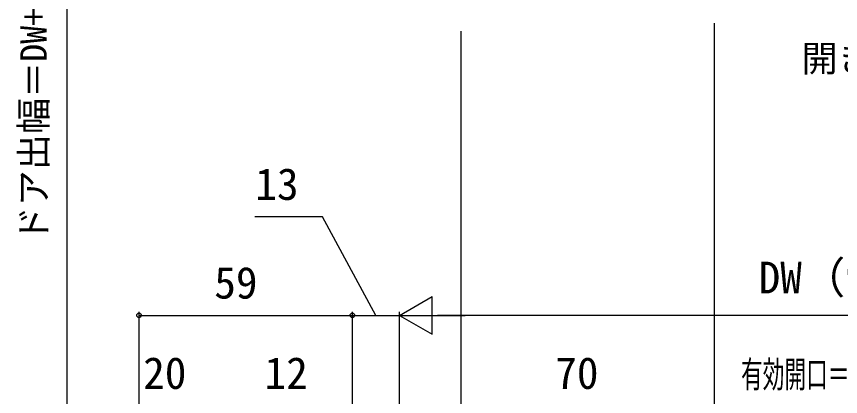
# Model space of a CAD drawing. Units: millimetres, scale not verified. Extents: x -525 to 525, y -783 to 779.
# Drawn here: x -226.9 to 1, y 425 to 530.2 of the extents above; entities that cross this region are included whole.
import ezdxf
from ezdxf.enums import TextEntityAlignment as Align

# ---------------------------------------------------------------- set-up
doc = ezdxf.new("R2010")
doc.units = ezdxf.units.MM
doc.header["$LTSCALE"] = 4
doc.layers.add('0-5_YKK_13', color=4, linetype='Continuous')
doc.layers.add('0-7_YKK_D', color=6, linetype='Continuous')
doc.styles.add('ＭＳ ゴシック', font='')
doc.styles.get('ＭＳ ゴシック').set_extended_font_data('MS Gothic')

msp = doc.modelspace()

# ---------------------------------------------------------------- linework, layer by layer
at = {"layer": '0-5_YKK_13'}
for p, q in [((-33.9, 528.312), (-33.9, 414.883)), ((-103.9, 414.883), (-103.9, 526.104))]:
    msp.add_line(p, q, dxfattribs=at)
at = {"layer": '0-7_YKK_D'}
for p, q in [((-213, 657.854), (-213, 397.954)), ((-121, 447.454), (-111.907, 452.704)), ((-111.907, 442.204), (-111.907, 452.704)), ((-193, 317.454), (-193, 448.454)), ((-193, 447.454), (-134, 447.454)), ((-134, 346.454), (-134, 448.454)), ((-134, 346.454), (-134, 448.454)), ((-134, 447.454), (-121, 447.454)), ((-121, 343.954), (-121, 448.454)), ((-121, 343.954), (-121, 448.454)), ((-121, 447.454), (-111.907, 442.204)), ((-121, 447.454), (-102.813, 447.454)), ((116.5, 447.454), (-110.5, 447.454))]:
    msp.add_line(p, q, dxfattribs=at)
msp.add_lwpolyline([(-127.5, 447.454), (-142.278, 474.773), (-161.006, 474.773)], dxfattribs=at)
for centre in [(-193, 447.454), (-134, 447.454), (-134, 447.454)]:
    msp.add_circle(centre, 0.637, dxfattribs=at)

# ---------------------------------------------------------------- texts
at = {"layer": '0-7_YKK_D', "style": 'ＭＳ ゴシック'}
msp.add_text('ドア出幅＝DW+14.4', height=7.331, rotation=90, dxfattribs=at).set_placement((-216.307, 467.648), align=Align.BOTTOM_LEFT)
for s, height, p in [('開き角度90°の場合', 7.331, (-9.804, 512.721)), ('13', 8.798, (-160.846, 476.773)), ('DW（910）', 8.798, (-21.649, 450.886)), ('59', 8.798, (-172.193, 449.454)), ('20', 8.798, (-191.864, 424.454)), ('12', 8.798, (-158.291, 424.454)), ('70', 8.798, (-77.9, 424.454))]:
    msp.add_text(s, height=height, dxfattribs=at).set_placement(p, align=Align.BOTTOM_LEFT)
at = {"layer": '0-7_YKK_D', "style": 'ＭＳ ゴシック', "width": 0.6}
msp.add_text('有効開口＝W－175.1×（DW-103.1）', height=7.331, dxfattribs=at).set_placement((-26.513, 425.261), align=Align.BOTTOM_LEFT)

doc.saveas('drawing.dxf')
